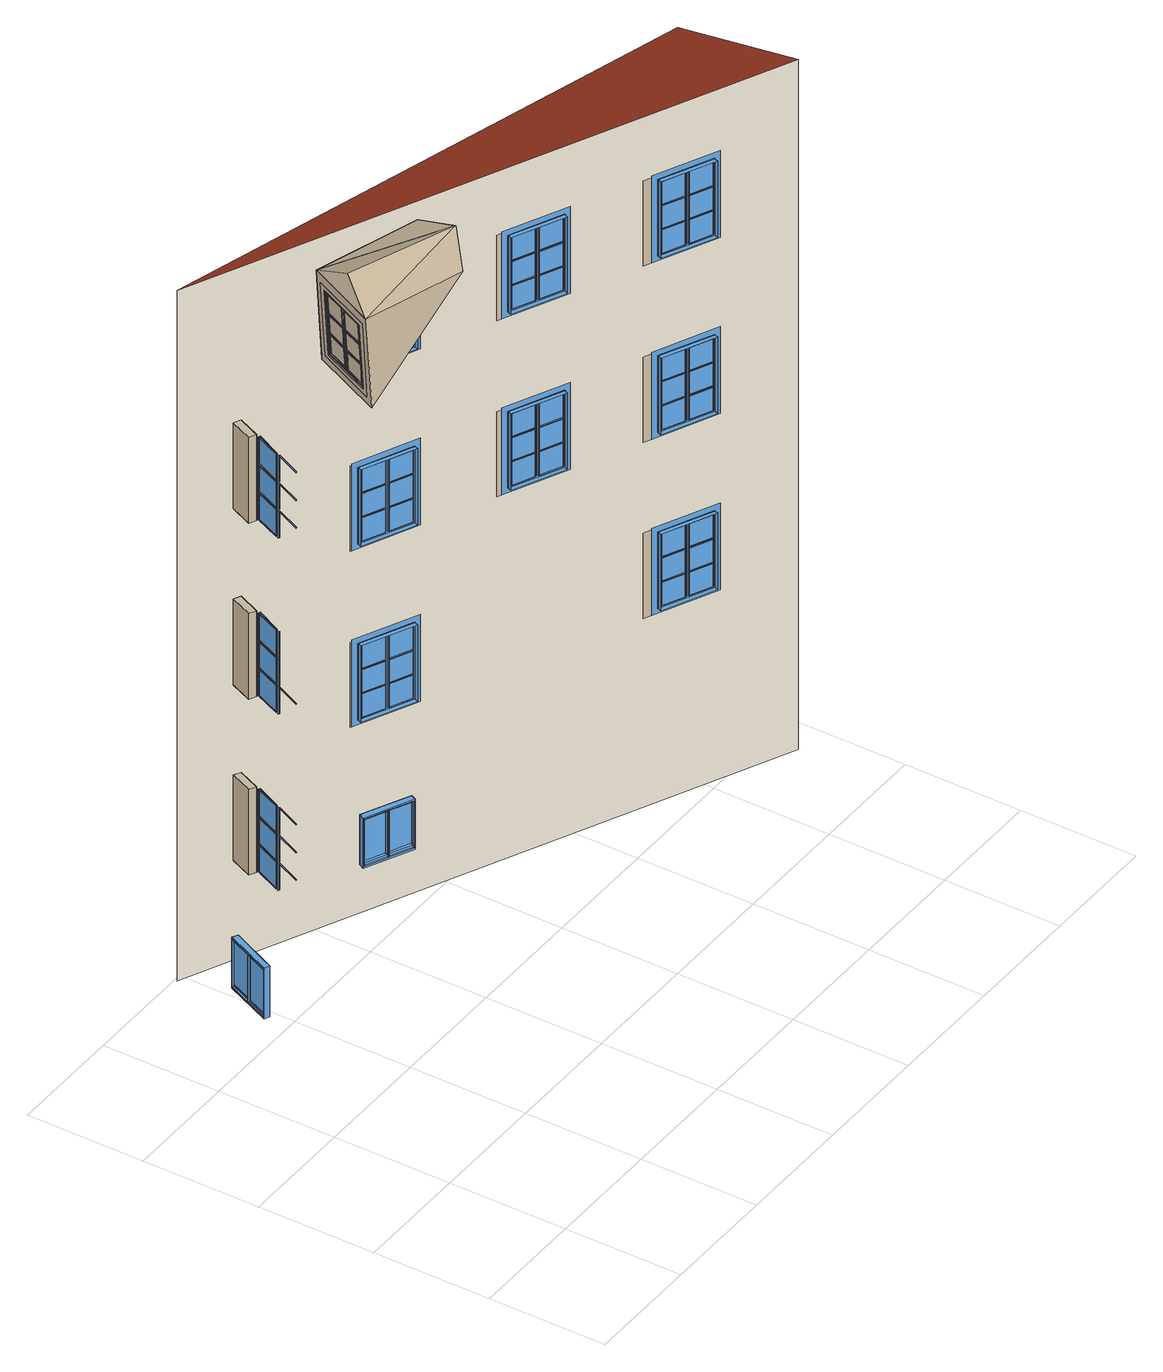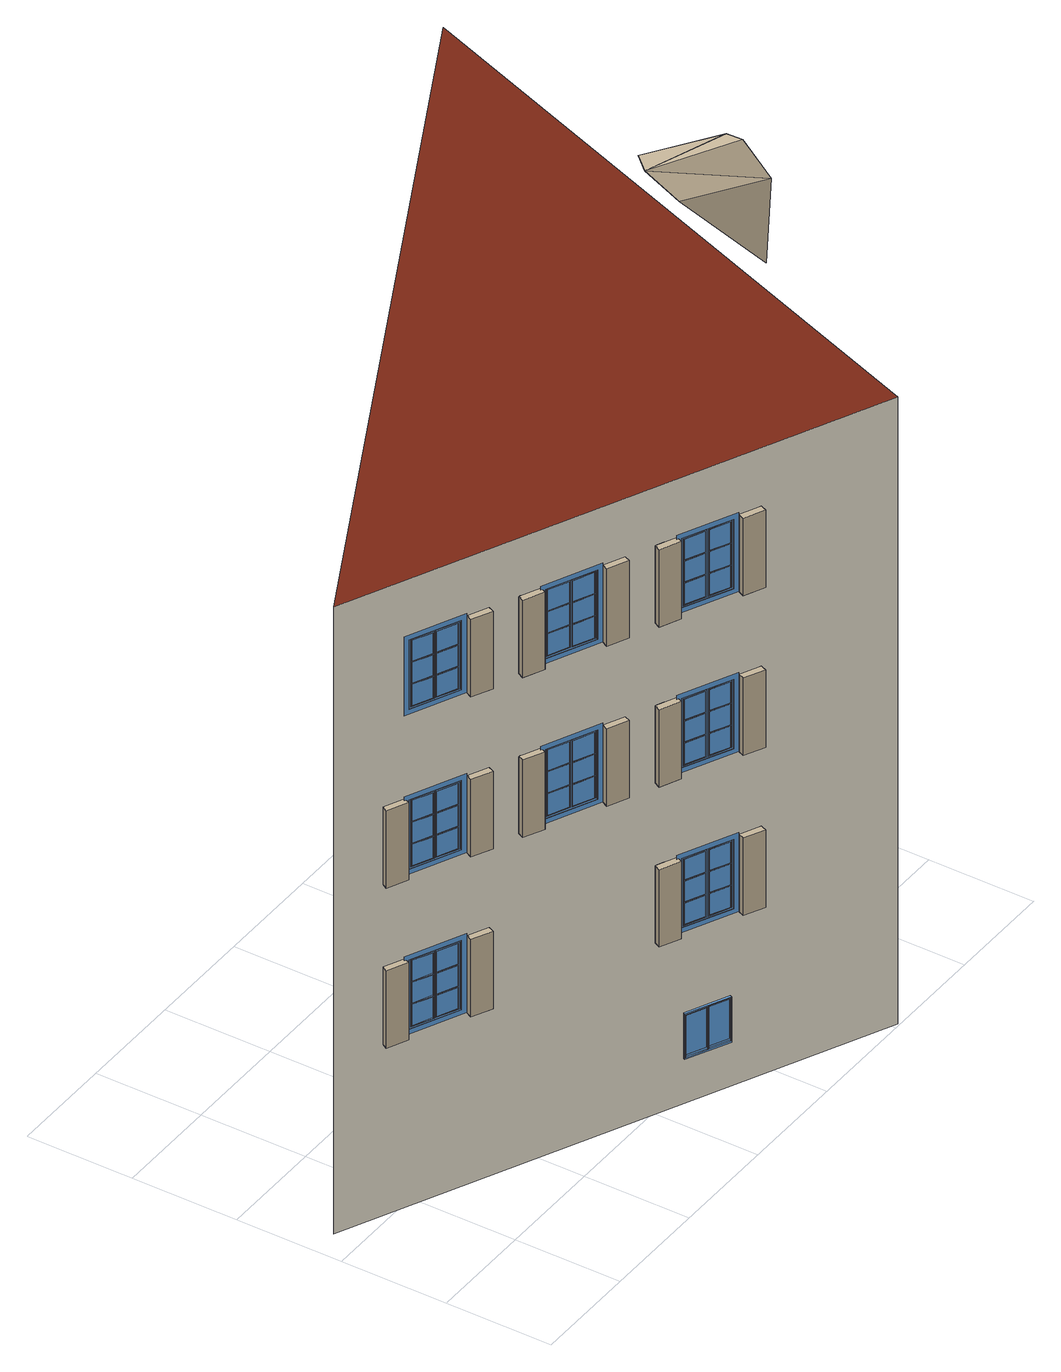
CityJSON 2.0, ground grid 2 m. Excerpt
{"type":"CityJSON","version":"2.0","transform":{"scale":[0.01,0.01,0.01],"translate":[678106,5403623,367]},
"CityObjects":{
"building1":{"type":"Building","attributes":{"measuredHeight":18.85},"children":["building1-1","building1-2","building1-3","building1-4","building1-5","building1-6","building1-7","building1-8","building1-9","building1-10","building1-11","building1-12","building1-13","building1-14","building1-15","building1-16","building1-17","building1-18","building1-19"],"geometry":[{"type":"MultiSurface","lod":"3","boundaries":[[[0,1,2,3]],[[4,5,6,7]],[[8,9,10,11]],[[12,13,14,15]],[[16,17,18,19]],[[20,21,22,23]],[[24,25,26,27]],[[28,29,30,31]],[[32,33,2,34]],[[35,36,37,38]],[[39,40,10,41]],[[42,43,14,44]],[[45,46,6,47]],[[48,49,22,50]],[[51,52,26,53]],[[54,55,18,56]],[[57,37,36,58]],[[3,2,33,59]],[[60,30,29,61]],[[7,6,46,62]],[[15,14,43,63]],[[11,10,40,64]],[[19,18,55,65]],[[27,26,52,66]],[[23,22,49,67]],[[68,69,70,71]],[[72,73,74,75]],[[76,77,78,79]],[[80,81,82,83]],[[84,85,86,87]],[[88,89,90,91]],[[92,93,94,95]],[[96,97,98,99]],[[100,101,102,103]],[[104,74,73,105]],[[106,78,77,107]],[[108,70,69,109]],[[110,86,85,111]],[[112,90,89,113]],[[114,82,81,115]],[[116,98,97,117]],[[118,102,101,119]],[[120,94,93,121]],[[79,78,122,123]],[[71,70,124,125]],[[75,74,126,127]],[[91,90,128,129]],[[83,82,130,131]],[[87,86,132,133]],[[103,102,134,135]],[[95,94,136,137]],[[99,98,138,139]],[[140,141,73,72]],[[142,143,77,76]],[[144,145,69,68]],[[146,147,85,84]],[[148,149,89,88]],[[150,151,81,80]],[[152,153,97,96]],[[154,155,101,100]],[[156,157,93,92]],[[122,78,77,143]],[[145,124,70,69]],[[141,126,74,73]],[[128,90,89,149]],[[151,130,82,81]],[[147,132,86,85]],[[134,102,101,155]],[[157,136,94,93]],[[153,138,98,97]],[[158,126,74,104]],[[159,124,70,108]],[[105,73,141,160]],[[161,122,78,106]],[[109,69,145,162]],[[107,77,143,163]],[[164,132,86,110]],[[165,130,82,114]],[[111,85,147,166]],[[167,128,90,112]],[[115,81,151,168]],[[113,89,149,169]],[[170,138,98,116]],[[171,136,94,120]],[[117,97,153,172]],[[173,134,102,118]],[[121,93,157,174]],[[119,101,155,175]],[[176,177,178,179]],[[180,181,182,183]],[[184,185,186,187]],[[188,189,190,191]],[[127,126,141,140]],[[125,124,145,144]],[[123,122,143,142]],[[133,132,147,146]],[[131,130,151,150]],[[129,128,149,148]],[[139,138,153,152]],[[137,136,157,156]],[[135,134,155,154]],[[162,145,124,159]],[[160,141,126,158]],[[163,143,122,161]],[[168,151,130,165]],[[166,147,132,164]],[[169,149,128,167]],[[174,157,136,171]],[[172,153,138,170]],[[175,155,134,173]],[[192,193,177,176]],[[179,178,194,195]],[[196,197,187,184]],[[194,178,177,193],[184,196,197,187]],[[187,186,198,197]],[[185,184,196,199]],[[188,191,200,201],[186,185,199,198]],[[201,202,189,188]],[[191,190,203,200]],[[192,204,205,195]],[[182,206,207,181],[176,179,195,205,208,209,204,192]],[[195,194,193,192]],[[204,210,211,205]],[[199,196,197,198]],[[206,212,183,182]],[[181,180,213,207]],[[214,215,216,217]],[[203,202,201,200]],[[218,219,220,221]],[[202,203,219,218]],[[183,212,213,180],[222,219,203,190,189,202,218,223]],[[205,211,224,208]],[[209,225,210,204]],[[225,224,211,210],[215,226,227,216]],[[216,215,226,227]],[[214,228,226,215]],[[217,216,227,229]],[[230,229,217,214,228,231,221,220]],[[231,223,218,221]],[[220,219,222,230]],[[208,224,225,209]],[[228,229,227,226]],[[212,206,207,213]],[[230,222,223,231,228,229]],[[232,233,234,235]],[[236,237,238,239]],[[240,241,242,243]],[[244,245,246,247]],[[248,249,250,251]],[[252,234,233,253]],[[254,238,237,255]],[[256,242,241,257]],[[258,259,260,261]],[[262,263,264,265]],[[266,267,268,269]],[[270,271,272,273]],[[274,275,276,277]],[[278,279,280,281]],[[282,283,284,285]],[[286,287,288,289]],[[290,291,292,293]],[[294,295,296,297]],[[298,272,271,299]],[[300,264,263,301]],[[302,268,267,303]],[[304,284,283,305]],[[306,276,275,307]],[[308,280,279,309]],[[310,296,295,311]],[[312,288,287,313]],[[314,292,291,315]],[[316,317,318,319]],[[247,246,320,321]],[[322,323,245,244]],[[244,247,321,322],[260,259,324,325]],[[261,260,325,326]],[[259,258,327,324]],[[328,329,263,262]],[[269,268,330,331]],[[332,333,271,270]],[[334,335,267,266]],[[273,272,336,337]],[[265,264,338,339]],[[340,341,275,274]],[[281,280,342,343]],[[344,345,283,282]],[[346,347,279,278]],[[285,284,348,349]],[[277,276,350,351]],[[352,353,287,286]],[[293,292,354,355]],[[356,357,295,294]],[[358,359,291,290]],[[297,296,360,361]],[[289,288,362,363]],[[333,271,272,336]],[[345,283,284,348]],[[357,295,296,360]],[[330,335,267,268]],[[338,329,263,264]],[[342,347,279,280]],[[350,341,275,276]],[[354,359,291,292]],[[362,353,287,288]],[[327,326,261,258]],[[301,263,329,364]],[[299,271,333,365]],[[366,330,268,302]],[[303,267,335,367]],[[368,336,272,298]],[[369,338,264,300]],[[307,275,341,370]],[[305,283,345,371]],[[372,342,280,308]],[[309,279,347,373]],[[374,348,284,304]],[[375,350,276,306]],[[313,287,353,376]],[[311,295,357,377]],[[378,354,292,314]],[[315,291,359,379]],[[380,360,296,310]],[[381,362,288,312]],[[382,318,317,383],[258,327,326,261]],[[384,385,386,387],[299,365,368,298],[367,366,302,303],[364,369,300,301]],[[388,389,390,391],[305,371,374,304],[373,372,308,309],[370,375,306,307]],[[392,393,394,395],[311,377,380,310],[379,378,314,315],[376,381,312,313]],[[319,318,382,396]],[[397,383,317,316]],[[323,320,398,399]],[[251,400,401,248],[402,398,320,246,245,323,399,403]],[[320,323,322,321]],[[399,398,404,405]],[[324,327,326,325]],[[339,338,329,328]],[[337,336,333,332]],[[331,330,335,334]],[[351,350,341,340]],[[349,348,345,344]],[[343,342,347,346]],[[363,362,353,352]],[[361,360,357,356]],[[355,354,359,358]],[[406,400,251,250]],[[249,248,401,407]],[[367,335,330,366]],[[364,329,338,369]],[[365,333,336,368]],[[373,347,342,372]],[[370,341,350,375]],[[371,345,348,374]],[[379,359,354,378]],[[376,353,362,381]],[[377,357,360,380]],[[408,409,233,232]],[[235,234,410,411]],[[412,413,237,236]],[[239,238,414,415]],[[416,417,241,240]],[[243,242,418,419]],[[420,421,422,423]],[[396,382,383,397]],[[424,425,426,427]],[[397,424,427,396]],[[410,409,233,234],[428,429,430,431],[386,385,384,387]],[[414,413,237,238],[432,433,434,435],[390,389,388,391]],[[418,417,241,242],[436,437,438,439],[394,393,392,395]],[[250,406,407,249],[316,319,396,427,440,441,424,397]],[[442,410,234,252]],[[253,233,409,443]],[[444,414,238,254]],[[255,237,413,445]],[[446,418,242,256]],[[257,241,417,447]],[[448,449,450,451],[442,252,253,443]],[[452,453,454,455],[444,254,255,445]],[[456,457,458,459],[446,256,257,447]],[[460,461,462,463]],[[464,465,466,467]],[[468,469,470,471]],[[472,473,474,475]],[[476,477,478,479]],[[480,481,482,483]],[[484,485,486,487]],[[488,489,490,491]],[[492,493,494,495]],[[496,470,469,497]],[[498,466,465,499]],[[500,462,461,501]],[[502,482,481,503]],[[504,478,477,505]],[[506,474,473,507]],[[508,494,493,509]],[[510,490,489,511]],[[512,486,485,513]],[[404,398,402,514]],[[515,403,399,405]],[[514,516,423,420,517,515,405,404]],[[518,519,520]],[[423,422,521,516]],[[420,517,522,421]],[[523,524,426,425],[421,522,521,422]],[[422,421,522,521]],[[427,426,524,440]],[[441,523,425,424]],[[463,462,525,526]],[[471,470,527,528]],[[467,466,529,530]],[[475,474,531,532]],[[483,482,533,534]],[[479,478,535,536]],[[487,486,537,538]],[[495,494,539,540]],[[491,490,541,542]],[[543,544,461,460]],[[545,546,465,464]],[[547,548,469,468]],[[549,550,473,472]],[[551,552,477,476]],[[553,554,481,480]],[[555,556,485,484]],[[557,558,489,488]],[[559,560,493,492]],[[546,465,466,529]],[[527,548,469,470]],[[525,544,461,462]],[[552,477,478,535]],[[533,554,481,482]],[[531,550,473,474]],[[558,489,490,541]],[[539,560,493,494]],[[537,556,485,486]],[[561,527,470,496]],[[562,529,466,498]],[[563,525,462,500]],[[564,533,482,502]],[[565,535,478,504]],[[566,531,474,506]],[[567,539,494,508]],[[568,541,490,510]],[[569,537,486,512]],[[499,465,546,570]],[[501,461,544,571]],[[497,469,548,572]],[[505,477,552,573]],[[507,473,550,574]],[[503,481,554,575]],[[511,489,558,576]],[[513,485,556,577]],[[509,493,560,578]],[[430,429,428,431],[499,570,562,498],[572,561,496,497],[571,563,500,501]],[[434,433,432,435],[505,573,565,504],[575,564,502,503],[574,566,506,507]],[[438,437,436,439],[511,576,568,510],[578,567,508,509],[577,569,512,513]],[[514,402,403,515,517,516]],[[517,516,521,522]],[[400,406,407,401]],[[526,525,544,543]],[[530,529,546,545]],[[528,527,548,547]],[[532,531,550,549]],[[536,535,552,551]],[[534,533,554,553]],[[538,537,556,555]],[[542,541,558,557]],[[540,539,560,559]],[[440,524,523,441]],[[570,546,529,562]],[[572,548,527,561]],[[571,544,525,563]],[[573,552,535,565]],[[575,554,533,564]],[[574,550,531,566]],[[576,558,541,568]],[[578,560,539,567]],[[577,556,537,569]],[[411,410,409,408]],[[415,414,413,412]],[[419,418,417,416]],[[443,409,410,442]],[[445,413,414,444]],[[447,417,418,446]],[[579,580,520,519],[453,452,455,454],[581,582,583,584],[585,586,587,588],[589,590,591,592],[456,459,458,457],[449,448,451,450],[593,594,595,596],[597,598,599,600],[406,250,249,407]],[[601,602,603,604]],[[605,606,607,608]],[[609,603,602,610]],[[611,607,606,612]],[[613,614,615,616]],[[617,618,619,620]],[[621,622,623,624]],[[625,626,627,628]],[[629,630,631,632]],[[633,634,635,636]],[[637,623,622,638]],[[639,615,614,640]],[[641,619,618,642]],[[643,635,634,644]],[[645,627,626,646]],[[647,631,630,648]],[[649,650,614,613]],[[651,652,622,621]],[[653,654,618,617]],[[655,656,626,625]],[[657,658,634,633]],[[659,660,630,629]],[[620,619,661,662]],[[624,623,663,664]],[[616,615,665,666]],[[632,631,667,668]],[[636,635,669,670]],[[628,627,671,672]],[[652,622,623,663]],[[661,654,618,619]],[[665,650,614,615]],[[658,634,635,669]],[[667,660,630,631]],[[671,656,626,627]],[[673,661,619,641]],[[674,663,623,637]],[[675,665,615,639]],[[676,667,631,647]],[[677,669,635,643]],[[678,671,627,645]],[[640,614,650,679]],[[638,622,652,680]],[[642,618,654,681]],[[646,626,656,682]],[[644,634,658,683]],[[648,630,660,684]],[[685,686,687,688],[638,680,674,637],[681,673,641,642],[679,675,639,640]],[[689,690,691,692],[644,683,677,643],[684,676,647,648],[682,678,645,646]],[[666,665,650,649]],[[664,663,652,651]],[[662,661,654,653]],[[672,671,656,655]],[[670,669,658,657]],[[668,667,660,659]],[[681,654,661,673]],[[679,650,665,675]],[[680,652,663,674]],[[684,660,667,676]],[[682,656,671,678]],[[683,658,669,677]],[[693,694,602,601]],[[604,603,695,696]],[[697,698,606,605]],[[608,607,699,700]],[[695,694,602,603],[701,702,703,704],[687,686,685,688]],[[699,698,606,607],[705,706,707,708],[691,690,689,692]],[[709,695,603,609]],[[610,602,694,710]],[[711,699,607,611]],[[612,606,698,712]],[[595,594,593,596],[709,609,610,710]],[[581,584,583,582],[711,611,612,712]],[[713,714,715,716]],[[717,718,719,720]],[[721,722,723,724]],[[725,726,727,728]],[[729,730,731,732]],[[733,734,735,736]],[[737,723,722,738]],[[739,719,718,740]],[[741,715,714,742]],[[743,735,734,744]],[[745,731,730,746]],[[747,727,726,748]],[[749,750,714,713]],[[716,715,751,752]],[[724,723,753,754]],[[755,756,718,717]],[[720,719,757,758]],[[759,760,722,721]],[[761,762,726,725]],[[728,727,763,764]],[[736,735,765,766]],[[767,768,730,729]],[[732,731,769,770]],[[771,772,734,733]],[[756,718,719,757]],[[753,760,722,723]],[[751,750,714,715]],[[768,730,731,769]],[[765,772,734,735]],[[763,762,726,727]],[[773,753,723,737]],[[774,757,719,739]],[[775,751,715,741]],[[776,765,735,743]],[[777,769,731,745]],[[778,763,727,747]],[[740,718,756,779]],[[742,714,750,780]],[[738,722,760,781]],[[746,730,768,782]],[[748,726,762,783]],[[744,734,772,784]],[[703,702,701,704],[740,779,774,739],[781,773,737,738],[780,775,741,742]],[[707,706,705,708],[746,782,777,745],[784,776,743,744],[783,778,747,748]],[[752,751,750,749]],[[758,757,756,755]],[[754,753,760,759]],[[764,763,762,761]],[[770,769,768,767]],[[766,765,772,771]],[[779,756,757,774]],[[781,760,753,773]],[[780,750,751,775]],[[782,768,769,777]],[[784,772,765,776]],[[783,762,763,778]],[[696,695,694,693]],[[700,699,698,697]],[[710,694,695,709]],[[712,698,699,711]],[[785,786,787,788]],[[789,790,791,792]],[[793,794,795,796]],[[797,787,786,798]],[[799,791,790,800]],[[801,795,794,802]],[[803,804,805,806]],[[807,808,809,810]],[[811,812,813,814]],[[815,816,817,818]],[[819,820,821,822]],[[823,824,825,826]],[[827,828,829,830]],[[831,832,833,834]],[[835,836,837,838]],[[839,813,812,840]],[[841,805,804,842]],[[843,809,808,844]],[[845,825,824,846]],[[847,817,816,848]],[[849,821,820,850]],[[851,837,836,852]],[[853,829,828,854]],[[855,833,832,856]],[[857,858,804,803]],[[810,809,859,860]],[[861,862,812,811]],[[863,864,808,807]],[[814,813,865,866]],[[806,805,867,868]],[[869,870,816,815]],[[822,821,871,872]],[[873,874,824,823]],[[875,876,820,819]],[[826,825,877,878]],[[818,817,879,880]],[[881,882,828,827]],[[834,833,883,884]],[[885,886,836,835]],[[887,888,832,831]],[[838,837,889,890]],[[830,829,891,892]],[[859,864,808,809]],[[867,858,804,805]],[[871,876,820,821]],[[879,870,816,817]],[[883,888,832,833]],[[891,882,828,829]],[[862,812,813,865]],[[874,824,825,877]],[[886,836,837,889]],[[893,859,809,843]],[[894,865,813,839]],[[895,867,805,841]],[[896,871,821,849]],[[897,877,825,845]],[[898,879,817,847]],[[899,883,833,855]],[[900,889,837,851]],[[901,891,829,853]],[[842,804,858,902]],[[840,812,862,903]],[[844,808,864,904]],[[848,816,870,905]],[[846,824,874,906]],[[850,820,876,907]],[[854,828,882,908]],[[852,836,886,909]],[[856,832,888,910]],[[911,912,913,914],[840,903,894,839],[904,893,843,844],[902,895,841,842]],[[915,916,917,918],[846,906,897,845],[907,896,849,850],[905,898,847,848]],[[919,920,921,922],[852,909,900,851],[910,899,855,856],[908,901,853,854]],[[868,867,858,857]],[[866,865,862,861]],[[860,859,864,863]],[[880,879,870,869]],[[878,877,874,873]],[[872,871,876,875]],[[892,891,882,881]],[[890,889,886,885]],[[884,883,888,887]],[[904,864,859,893]],[[902,858,867,895]],[[903,862,865,894]],[[907,876,871,896]],[[905,870,879,898]],[[906,874,877,897]],[[910,888,883,899]],[[908,882,891,901]],[[909,886,889,900]],[[923,924,786,785]],[[925,926,790,789]],[[927,928,794,793]],[[788,787,929,930]],[[792,791,931,932]],[[796,795,933,934]],[[929,924,786,787],[935,936,937,938],[913,912,911,914]],[[931,926,790,791],[939,940,941,942],[917,916,915,918]],[[933,928,794,795],[943,944,945,946],[921,920,919,922]],[[947,929,787,797]],[[798,786,924,948]],[[949,931,791,799]],[[800,790,926,950]],[[951,933,795,801]],[[802,794,928,952]],[[598,597,600,599],[947,797,798,948]],[[586,585,588,587],[949,799,800,950]],[[592,591,590,589],[951,801,802,952]],[[953,954,955,956]],[[957,958,959,960]],[[961,962,963,964]],[[965,966,967,968]],[[969,970,971,972]],[[973,974,975,976]],[[977,978,979,980]],[[981,982,983,984]],[[985,986,987,988]],[[989,963,962,990]],[[991,959,958,992]],[[993,955,954,994]],[[995,975,974,996]],[[997,971,970,998]],[[999,967,966,1000]],[[1001,987,986,1002]],[[1003,983,982,1004]],[[1005,979,978,1006]],[[1007,1008,954,953]],[[1009,1010,958,957]],[[1011,1012,962,961]],[[1013,1014,966,965]],[[1015,1016,970,969]],[[1017,1018,974,973]],[[1019,1020,978,977]],[[1021,1022,982,981]],[[1023,1024,986,985]],[[956,955,1025,1026]],[[964,963,1027,1028]],[[960,959,1029,1030]],[[968,967,1031,1032]],[[976,975,1033,1034]],[[972,971,1035,1036]],[[980,979,1037,1038]],[[988,987,1039,1040]],[[984,983,1041,1042]],[[1010,958,959,1029]],[[1027,1012,962,963]],[[1025,1008,954,955]],[[1016,970,971,1035]],[[1033,1018,974,975]],[[1031,1014,966,967]],[[1022,982,983,1041]],[[1039,1024,986,987]],[[1037,1020,978,979]],[[992,958,1010,1043]],[[994,954,1008,1044]],[[1045,1027,963,989]],[[1046,1029,959,991]],[[990,962,1012,1047]],[[1048,1025,955,993]],[[998,970,1016,1049]],[[1000,966,1014,1050]],[[1051,1033,975,995]],[[1052,1035,971,997]],[[996,974,1018,1053]],[[1054,1031,967,999]],[[1004,982,1022,1055]],[[1006,978,1020,1056]],[[1057,1039,987,1001]],[[1058,1041,983,1003]],[[1002,986,1024,1059]],[[1060,1037,979,1005]],[[937,936,935,938],[992,1043,1046,991],[1047,1045,989,990],[1044,1048,993,994]],[[941,940,939,942],[998,1049,1052,997],[1053,1051,995,996],[1050,1054,999,1000]],[[945,944,943,946],[1004,1055,1058,1003],[1059,1057,1001,1002],[1056,1060,1005,1006]],[[1026,1025,1008,1007]],[[1030,1029,1010,1009]],[[1028,1027,1012,1011]],[[1032,1031,1014,1013]],[[1036,1035,1016,1015]],[[1034,1033,1018,1017]],[[1038,1037,1020,1019]],[[1042,1041,1022,1021]],[[1040,1039,1024,1023]],[[1043,1010,1029,1046]],[[1047,1012,1027,1045]],[[1044,1008,1025,1048]],[[1049,1016,1035,1052]],[[1053,1018,1033,1051]],[[1050,1014,1031,1054]],[[1055,1022,1041,1058]],[[1059,1024,1039,1057]],[[1056,1020,1037,1060]],[[930,929,924,923]],[[932,931,926,925]],[[934,933,928,927]],[[948,924,929,947]],[[950,926,931,949]],[[952,928,933,951]]],"semantics":{"surfaces":[{"type":"Window","frameMaterialClass":"Wood","frameMaterialName":"PaintedWood","frameMaterialUncertainty":"0.5","paneMaterialClass":"Glass"},{"type":"RoofSurface","klumMaterialClass":"Ceramic","klumMaterialIndex":"D201","materialUncertainty":"0.3"},{"type":"WallSurface","klumMaterialClass":"Plaster","klumMaterialIndex":"I203","materialUncertainty":"0.3"}],"values":[0,0,0,0,0,0,0,0,0,0,0,0,0,0,0,0,0,0,0,0,0,0,0,0,0,0,0,0,0,0,0,0,0,0,0,0,0,0,0,0,0,0,0,0,0,0,0,0,0,0,0,0,0,0,0,0,0,0,0,0,0,0,0,0,0,0,0,0,0,0,0,0,0,0,0,0,0,0,0,0,0,0,0,0,0,0,0,0,0,0,0,0,0,0,0,0,0,0,0,0,0,0,0,0,0,0,0,0,0,0,0,0,0,0,0,0,0,0,0,0,0,0,0,0,0,0,0,0,0,0,0,0,0,0,0,0,0,0,0,0,0,0,0,0,0,0,0,0,0,0,0,0,0,0,0,0,0,0,0,0,0,0,0,0,0,0,0,0,0,0,0,0,0,0,0,0,0,0,0,0,0,0,0,0,0,0,0,0,0,0,0,0,0,0,0,0,0,0,0,0,0,0,0,0,0,0,0,0,0,0,0,0,0,0,0,0,0,0,0,0,0,0,0,0,0,0,0,0,0,0,0,0,0,0,0,0,0,0,0,0,0,0,0,0,0,0,0,0,0,0,0,0,0,0,0,0,0,0,0,0,0,0,0,0,0,0,0,0,0,0,0,0,0,0,0,0,0,0,0,0,0,0,0,0,0,0,0,0,0,0,0,0,0,0,0,0,0,0,1,0,0,0,0,0,0,0,0,0,0,0,0,0,0,0,0,0,0,0,0,0,0,0,0,0,0,0,0,0,0,0,0,0,0,0,0,0,0,0,0,0,0,0,0,0,0,0,0,0,0,0,0,0,0,0,0,0,0,0,0,0,0,0,0,0,0,0,0,0,0,0,0,0,0,0,0,0,0,0,0,0,0,2,0,0,0,0,0,0,0,0,0,0,0,0,0,0,0,0,0,0,0,0,0,0,0,0,0,0,0,0,0,0,0,0,0,0,0,0,0,0,0,0,0,0,0,0,0,0,0,0,0,0,0,0,0,0,0,0,0,0,0,0,0,0,0,0,0,0,0,0,0,0,0,0,0,0,0,0,0,0,0,0,0,0,0,0,0,0,0,0,0,0,0,0,0,0,0,0,0,0,0,0,0,0,0,0,0,0,0,0,0,0,0,0,0,0,0,0,0,0,0,0,0,0,0,0,0,0,0,0,0,0,0,0,0,0,0,0,0,0,0,0,0,0,0,0,0,0,0,0,0,0,0,0,0,0,0,0,0,0,0,0,0,0,0,0,0,0,0,0,0,0,0,0,0,0,0,0,0,0,0,0,0,0,0,0,0,0,0,0,0,0,0,0,0,0,0,0,0,0,0,0,0,0,0,0,0,0,0,0,0,0,0,0,0,0,0,0,0,0,0,0,0,0,0,0,0,0,0,0,0,0,0,0,0,0,0,0,0,0,0,0,0,0,0,0,0,0,0,0,0,0,0,0,0,0,0,0,0,0,0,0,0,0,0,0,0,0,0,0,0,0,0,0,0,0,0,0,0,0,0,0,0,0,0,0,0,0,0,0,0,0,0,0,0,0,0,0,0,0,0,0,0,0,0,0,0,0,0,0,0,0,0,0,0,0,0,0,0,0,0,0,0,0,0,0,0,0,0,0,0,0]}}]},
"building1-1":{"type":"BuildingInstallation","attributes":{"relationToConstruction":"outside"},"parents":["building1"],"geometry":[{"type":"MultiSurface","lod":"3","boundaries":[[[1061,1062,1063]],[[1061,1064,1065]],[[1066,1067,1068,1069],[1070,1071,1072,1073]],[[1074,1062,1075]],[[1070,1076,1077,1071]],[[1074,1078,1064,1062],[1067,1066,1069,1068]],[[1073,1079,1076,1070]],[[1072,1080,1079,1073]],[[1064,1061,1063]],[[1063,1062,1064]],[[1065,1061,1075]],[[1078,1065,1064]],[[1071,1077,1080,1072]],[[1062,1061,1075]],[[1064,1061,1062]],[[1076,1079,1080,1077],[1081,1082,1083,1084],[1085,1086,1087,1088]],[[1089,1076,1079,1090]],[[1091,1077,1076,1089]],[[1092,1080,1077,1091]],[[1090,1079,1080,1092]],[[1083,1082,1081,1084],[1093,1094,1095,1096],[1097,1098,1099,1100],[1101,1102,1103,1104]],[[1105,1106,1107,1108]],[[1109,1110,1111,1112]],[[1113,1114,1106,1105]],[[1112,1111,1115,1116]],[[1108,1107,1117,1118]],[[1119,1120,1121,1122]],[[1122,1121,1123,1124]],[[1125,1126,1120,1119]],[[1118,1117,1114,1113]],[[1124,1123,1126,1125]],[[1127,1128,1110,1109]],[[1116,1115,1128,1127]],[[1087,1086,1085,1088],[1129,1130,1131,1132],[1133,1134,1135,1136],[1137,1138,1139,1140]],[[1141,1142,1143,1144]],[[1144,1143,1145,1146]],[[1147,1148,1149,1150]],[[1151,1152,1148,1147]],[[1146,1145,1153,1154]],[[1155,1156,1157,1158]],[[1158,1157,1159,1160]],[[1160,1159,1161,1162]],[[1150,1149,1163,1164]],[[1164,1163,1152,1151]],[[1162,1161,1156,1155]],[[1154,1153,1142,1141]],[[1161,1156,1157,1159]],[[1153,1142,1143,1145]],[[1152,1148,1149,1163]],[[1130,1153,1145,1131]],[[1134,1152,1163,1135]],[[1129,1142,1153,1130]],[[1131,1145,1143,1132]],[[1140,1157,1156,1137]],[[1133,1148,1152,1134]],[[1136,1149,1148,1133]],[[1138,1161,1159,1139]],[[1135,1163,1149,1136]],[[1139,1159,1157,1140]],[[1137,1156,1161,1138]],[[1132,1143,1142,1129]],[[1107,1117,1114,1106]],[[1121,1123,1126,1120]],[[1115,1128,1110,1111]],[[1096,1126,1123,1093]],[[1093,1123,1121,1094]],[[1099,1111,1110,1100]],[[1104,1114,1117,1101]],[[1102,1107,1106,1103]],[[1103,1106,1114,1104]],[[1095,1120,1126,1096]],[[1097,1128,1115,1098]],[[1094,1121,1120,1095]],[[1098,1115,1111,1099]],[[1101,1117,1107,1102]],[[1100,1110,1128,1097]]]}]},
"building1-2":{"type":"BuildingInstallation","attributes":{"materialUncertainty":"0.3","materialClass":"Wood","materialName":"PaintedWood","relationToConstruction":"outside"},"parents":["building1"],"geometry":[{"type":"MultiSurface","lod":"3","boundaries":[[[1165,1166,1167,1168]],[[1166,1165,1169,1170]],[[1168,1167,1171,1172]],[[1165,1168,1172,1169]],[[1172,1171,1170,1169]],[[1167,1166,1170,1171]]]}]},
"building1-3":{"type":"BuildingInstallation","attributes":{"materialUncertainty":"0.3","materialClass":"Wood","materialName":"PaintedWood","relationToConstruction":"outside"},"parents":["building1"],"geometry":[{"type":"MultiSurface","lod":"3","boundaries":[[[1173,1174,1175,1176]],[[1174,1173,1177,1178]],[[1176,1175,1179,1180]],[[1173,1176,1180,1177]],[[1180,1179,1178,1177]],[[1175,1174,1178,1179]]]}]},
"building1-4":{"type":"BuildingInstallation","attributes":{"materialUncertainty":"0.3","materialClass":"Wood","materialName":"PaintedWood","relationToConstruction":"outside"},"parents":["building1"],"geometry":[{"type":"MultiSurface","lod":"3","boundaries":[[[1181,1182,1183,1184]],[[1182,1181,1185,1186]],[[1184,1183,1187,1188]],[[1181,1184,1188,1185]],[[1188,1187,1186,1185]],[[1183,1182,1186,1187]]]}]},
"building1-5":{"type":"BuildingInstallation","attributes":{"materialUncertainty":"0.3","materialClass":"Wood","materialName":"PaintedWood","relationToConstruction":"outside"},"parents":["building1"],"geometry":[{"type":"MultiSurface","lod":"3","boundaries":[[[1189,457,1190,1191]],[[457,1189,1192,1193]],[[1191,1190,1194,1195]],[[1189,1191,1195,1192]],[[1195,1194,1193,1192]],[[1190,457,1193,1194]]]}]},
"building1-6":{"type":"BuildingInstallation","attributes":{"materialUncertainty":"0.3","materialClass":"Wood","materialName":"PaintedWood","relationToConstruction":"outside"},"parents":["building1"],"geometry":[{"type":"MultiSurface","lod":"3","boundaries":[[[1196,449,1197,1198]],[[449,1196,1199,1200]],[[1198,1197,1201,1202]],[[1196,1198,1202,1199]],[[1202,1201,1200,1199]],[[1197,449,1200,1201]]]}]},
"building1-7":{"type":"BuildingInstallation","attributes":{"materialUncertainty":"0.3","materialClass":"Wood","materialName":"PaintedWood","relationToConstruction":"outside"},"parents":["building1"],"geometry":[{"type":"MultiSurface","lod":"3","boundaries":[[[1203,453,1204,1205]],[[453,1203,1206,1207]],[[1205,1204,1208,1209]],[[1203,1205,1209,1206]],[[1209,1208,1207,1206]],[[1204,453,1207,1208]]]}]},
"building1-8":{"type":"BuildingInstallation","attributes":{"materialUncertainty":"0.3","materialClass":"Wood","materialName":"PaintedWood","relationToConstruction":"outside"},"parents":["building1"],"geometry":[{"type":"MultiSurface","lod":"3","boundaries":[[[456,1210,1211,1212]],[[1210,456,1213,1214]],[[1212,1211,1215,1216]],[[456,1212,1216,1213]],[[1216,1215,1214,1213]],[[1211,1210,1214,1215]]]}]},
"building1-9":{"type":"BuildingInstallation","attributes":{"materialUncertainty":"0.3","materialClass":"Wood","materialName":"PaintedWood","relationToConstruction":"outside"},"parents":["building1"],"geometry":[{"type":"MultiSurface","lod":"3","boundaries":[[[448,1217,1218,1219]],[[1217,448,1220,1221]],[[1219,1218,1222,1223]],[[448,1219,1223,1220]],[[1223,1222,1221,1220]],[[1218,1217,1221,1222]]]}]},
"building1-10":{"type":"BuildingInstallation","attributes":{"materialUncertainty":"0.3","materialClass":"Wood","materialName":"PaintedWood","relationToConstruction":"outside"},"parents":["building1"],"geometry":[{"type":"MultiSurface","lod":"3","boundaries":[[[452,1224,1225,1226]],[[1224,452,1227,1228]],[[1226,1225,1229,1230]],[[452,1226,1230,1227]],[[1230,1229,1228,1227]],[[1225,1224,1228,1229]]]}]},
"building1-11":{"type":"BuildingInstallation","attributes":{"materialUncertainty":"0.3","materialClass":"Wood","materialName":"PaintedWood","relationToConstruction":"outside"},"parents":["building1"],"geometry":[{"type":"MultiSurface","lod":"3","boundaries":[[[1231,594,1232,1233]],[[594,1231,1234,1235]],[[1233,1232,1236,1237]],[[1231,1233,1237,1234]],[[1237,1236,1235,1234]],[[1232,594,1235,1236]]]}]},
"building1-12":{"type":"BuildingInstallation","attributes":{"materialUncertainty":"0.3","materialClass":"Wood","materialName":"PaintedWood","relationToConstruction":"outside"},"parents":["building1"],"geometry":[{"type":"MultiSurface","lod":"3","boundaries":[[[1238,584,1239,1240]],[[584,1238,1241,1242]],[[1240,1239,1243,1244]],[[1238,1240,1244,1241]],[[1244,1243,1242,1241]],[[1239,584,1242,1243]]]}]},
"building1-13":{"type":"BuildingInstallation","attributes":{"materialUncertainty":"0.3","materialClass":"Wood","materialName":"PaintedWood","relationToConstruction":"outside"},"parents":["building1"],"geometry":[{"type":"MultiSurface","lod":"3","boundaries":[[[595,1245,1246,1247]],[[1245,595,1248,1249]],[[1247,1246,1250,1251]],[[595,1247,1251,1248]],[[1251,1250,1249,1248]],[[1246,1245,1249,1250]]]}]},
"building1-14":{"type":"BuildingInstallation","attributes":{"materialUncertainty":"0.3","materialClass":"Wood","materialName":"PaintedWood","relationToConstruction":"outside"},"parents":["building1"],"geometry":[{"type":"MultiSurface","lod":"3","boundaries":[[[581,1252,1253,1254]],[[1252,581,1255,1256]],[[1254,1253,1257,1258]],[[581,1254,1258,1255]],[[1258,1257,1256,1255]],[[1253,1252,1256,1257]]]}]},
"building1-15":{"type":"BuildingInstallation","attributes":{"materialUncertainty":"0.3","materialClass":"Wood","materialName":"PaintedWood","relationToConstruction":"outside"},"parents":["building1"],"geometry":[{"type":"MultiSurface","lod":"3","boundaries":[[[1259,585,1260,1261]],[[585,1259,1262,1263]],[[1261,1260,1264,1265]],[[1259,1261,1265,1262]],[[1265,1264,1263,1262]],[[1260,585,1263,1264]]]}]},
"building1-16":{"type":"BuildingInstallation","attributes":{"materialUncertainty":"0.3","materialClass":"Wood","materialName":"PaintedWood","relationToConstruction":"outside"},"parents":["building1"],"geometry":[{"type":"MultiSurface","lod":"3","boundaries":[[[1266,591,1267,1268]],[[591,1266,1269,1270]],[[1268,1267,1271,1272]],[[1266,1268,1272,1269]],[[1272,1271,1270,1269]],[[1267,591,1270,1271]]]}]},
"building1-17":{"type":"BuildingInstallation","attributes":{"materialUncertainty":"0.3","materialClass":"Wood","materialName":"PaintedWood","relationToConstruction":"outside"},"parents":["building1"],"geometry":[{"type":"MultiSurface","lod":"3","boundaries":[[[1273,597,1274,1275]],[[597,1273,1276,1277]],[[1275,1274,1278,1279]],[[1273,1275,1279,1276]],[[1279,1278,1277,1276]],[[1274,597,1277,1278]]]}]},
"building1-18":{"type":"BuildingInstallation","attributes":{"materialUncertainty":"0.3","materialClass":"Wood","materialName":"PaintedWood","relationToConstruction":"outside"},"parents":["building1"],"geometry":[{"type":"MultiSurface","lod":"3","boundaries":[[[592,1280,1281,1282]],[[1280,592,1283,1284]],[[1282,1281,1285,1286]],[[592,1282,1286,1283]],[[1286,1285,1284,1283]],[[1281,1280,1284,1285]]]}]},
"building1-19":{"type":"BuildingInstallation","attributes":{"materialUncertainty":"0.3","materialClass":"Wood","materialName":"PaintedWood","relationToConstruction":"outside"},"parents":["building1"],"geometry":[{"type":"MultiSurface","lod":"3","boundaries":[[[586,1287,1288,1289]],[[1287,586,1290,1291]],[[1289,1288,1292,1293]],[[586,1289,1293,1290]],[[1293,1292,1291,1290]],[[1288,1287,1291,1292]]]}]}
},
"vertices":[
[54,500,762],[52,500,762],[73,544,762],[74,543,762],[54,500,1183],[52,500,1183],[73,544,1183],[74,543,1183],[54,500,1132],[52,500,1132],[73,544,1132],[74,543,1132],[54,500,1082],[52,500,1082],[73,544,1082],[74,543,1082],[54,500,543],[52,500,543],[73,544,543],[74,543,543],[54,500,492],[52,500,492],[73,544,492],[74,543,492],[54,500,442],[52,500,442],[73,544,442],[74,543,442],[72,545,764],[73,544,764],[73,544,812],[72,545,812],[72,545,713],[73,544,713],[72,545,762],[72,545,814],[73,544,814],[73,544,863],[72,545,863],[72,545,1084],[73,544,1084],[72,545,1132],[72,545,1033],[73,544,1033],[72,545,1082],[72,545,1134],[73,544,1134],[72,545,1183],[72,545,444],[73,544,444],[72,545,492],[72,545,393],[73,544,393],[72,545,442],[72,545,494],[73,544,494],[72,545,543],[74,543,863],[74,543,814],[74,543,713],[74,543,812],[74,543,764],[74,543,1134],[74,543,1033],[74,543,1084],[74,543,494],[74,543,393],[74,543,444],[74,549,762],[75,549,762],[75,549,713],[74,549,713],[74,549,812],[75,549,812],[75,549,764],[74,549,764],[74,549,863],[75,549,863],[75,549,814],[74,549,814],[74,549,1082],[75,549,1082],[75,549,1033],[74,549,1033],[74,549,1132],[75,549,1132],[75,549,1084],[74,549,1084],[74,549,1183],[75,549,1183],[75,549,1134],[74,549,1134],[74,549,442],[75,549,442],[75,549,393],[74,549,393],[74,549,492],[75,549,492],[75,549,444],[74,549,444],[74,549,543],[75,549,543],[75,549,494],[74,549,494],[76,548,764],[76,548,812],[76,548,814],[76,548,863],[76,548,713],[76,548,762],[76,548,1084],[76,548,1132],[76,548,1134],[76,548,1183],[76,548,1033],[76,548,1082],[76,548,444],[76,548,492],[76,548,494],[76,548,543],[76,548,393],[76,548,442],[95,592,814],[94,593,814],[95,592,713],[94,593,713],[95,592,764],[94,593,764],[95,592,1134],[94,593,1134],[95,592,1033],[94,593,1033],[95,592,1084],[94,593,1084],[95,592,494],[94,593,494],[95,592,393],[94,593,393],[95,592,444],[94,593,444],[94,593,812],[95,592,812],[94,593,863],[95,592,863],[94,593,762],[95,592,762],[94,593,1132],[95,592,1132],[94,593,1183],[95,592,1183],[94,593,1082],[95,592,1082],[94,593,492],[95,592,492],[94,593,543],[95,592,543],[94,593,442],[95,592,442],[97,592,764],[97,592,713],[97,592,812],[97,592,814],[97,592,762],[97,592,863],[97,592,1084],[97,592,1033],[97,592,1132],[97,592,1134],[97,592,1082],[97,592,1183],[97,592,444],[97,592,393],[97,592,492],[97,592,494],[97,592,442],[97,592,543],[88,580,224],[90,579,224],[90,579,138],[88,580,138],[97,575,135],[88,579,135],[88,579,227],[97,575,227],[91,580,142],[95,578,142],[95,578,220],[91,580,220],[95,577,138],[97,576,138],[97,576,224],[95,577,224],[106,618,224],[108,617,224],[108,617,138],[106,618,138],[107,615,142],[107,615,220],[112,613,220],[112,613,142],[113,615,224],[113,615,138],[115,613,138],[115,613,224],[106,619,224],[106,619,138],[125,659,227],[125,659,135],[124,658,138],[124,658,224],[109,618,224],[109,618,138],[134,654,227],[134,654,135],[114,617,142],[109,619,142],[109,619,220],[114,617,220],[115,615,138],[115,615,224],[113,616,224],[113,616,138],[133,653,224],[133,653,138],[127,657,138],[127,657,224],[126,656,142],[126,656,220],[131,654,142],[131,654,220],[131,654,224],[131,654,138],[464,659,722],[467,665,722],[467,665,861],[464,659,861],[464,659,1042],[467,665,1042],[467,665,1181],[464,659,1181],[464,659,402],[467,665,402],[467,665,541],[464,659,541],[469,657,140],[467,655,140],[467,655,226],[469,657,226],[466,656,137],[471,665,137],[471,665,228],[466,656,228],[467,666,861],[467,666,722],[467,666,1181],[467,666,1042],[467,666,541],[467,666,402],[472,661,144],[470,657,144],[470,657,222],[472,661,222],[470,661,726],[471,662,726],[471,662,769],[470,661,769],[470,661,771],[471,662,771],[471,662,813],[470,661,813],[470,661,815],[471,662,815],[471,662,857],[470,661,857],[470,661,1046],[471,662,1046],[471,662,1089],[470,661,1089],[470,661,1091],[471,662,1091],[471,662,1133],[470,661,1133],[470,661,1135],[471,662,1135],[471,662,1177],[470,661,1177],[470,661,406],[471,662,406],[471,662,449],[470,661,449],[470,661,451],[471,662,451],[471,662,493],[470,661,493],[470,661,495],[471,662,495],[471,662,537],[470,661,537],[471,663,857],[471,663,815],[471,663,769],[471,663,726],[471,663,813],[471,663,771],[471,663,1177],[471,663,1135],[471,663,1089],[471,663,1046],[471,663,1133],[471,663,1091],[471,663,537],[471,663,495],[471,663,449],[471,663,406],[471,663,493],[471,663,451],[472,664,226],[471,662,226],[471,662,140],[472,664,140],[505,637,226],[506,640,226],[506,640,140],[505,637,140],[505,640,144],[505,640,222],[507,645,222],[507,645,144],[506,644,726],[507,645,726],[507,645,813],[506,644,813],[506,644,815],[507,645,815],[506,644,771],[507,645,771],[507,645,857],[506,644,857],[507,645,769],[506,644,769],[506,644,1046],[507,645,1046],[507,645,1133],[506,644,1133],[506,644,1135],[507,645,1135],[506,644,1091],[507,645,1091],[507,645,1177],[506,644,1177],[507,645,1089],[506,644,1089],[506,644,406],[507,645,406],[507,645,493],[506,644,493],[506,644,495],[507,645,495],[506,644,451],[507,645,451],[507,645,537],[506,644,537],[507,645,449],[506,644,449],[508,646,726],[508,646,815],[508,646,813],[508,646,771],[508,646,857],[508,646,769],[508,646,1046],[508,646,1135],[508,646,1133],[508,646,1091],[508,646,1177],[508,646,1089],[508,646,406],[508,646,495],[508,646,493],[508,646,451],[508,646,537],[508,646,449],[508,644,140],[508,644,226],[509,646,725],[469,664,725],[469,664,859],[509,646,859],[509,646,1045],[469,664,1045],[469,664,1179],[509,646,1179],[509,646,405],[469,664,405],[469,664,539],[509,646,539],[509,646,140],[509,646,226],[506,637,226],[506,637,140],[546,618,228],[546,618,137],[544,619,226],[544,619,140],[508,639,226],[508,639,140],[550,627,228],[550,627,137],[552,618,722],[554,624,722],[554,624,861],[552,618,861],[552,618,1042],[554,624,1042],[554,624,1181],[552,618,1181],[552,618,402],[554,624,402],[554,624,541],[552,618,541],[509,639,144],[511,643,144],[511,643,222],[509,639,222],[511,646,226],[510,644,226],[510,644,140],[511,646,140],[512,644,859],[512,644,725],[552,626,725],[552,626,859],[512,644,1179],[512,644,1045],[552,626,1045],[552,626,1179],[512,644,539],[512,644,405],[552,626,405],[552,626,539],[549,628,140],[549,628,226],[555,625,861],[555,625,722],[555,625,1181],[555,625,1042],[555,625,541],[555,625,402],[564,621,713],[458,670,713],[458,670,871],[564,621,871],[564,621,1033],[458,670,1033],[458,670,1191],[564,621,1191],[564,621,393],[458,670,393],[458,670,551],[564,621,551],[512,641,726],[513,642,726],[513,642,769],[512,641,769],[512,641,815],[513,642,815],[513,642,857],[512,641,857],[512,641,771],[513,642,771],[513,642,813],[512,641,813],[512,641,1046],[513,642,1046],[513,642,1089],[512,641,1089],[512,641,1135],[513,642,1135],[513,642,1177],[512,641,1177],[512,641,1091],[513,642,1091],[513,642,1133],[512,641,1133],[512,641,406],[513,642,406],[513,642,449],[512,641,449],[512,641,495],[513,642,495],[513,642,537],[512,641,537],[512,641,451],[513,642,451],[513,642,493],[512,641,493],[514,643,813],[514,643,771],[514,643,857],[514,643,815],[514,643,769],[514,643,726],[514,643,1133],[514,643,1091],[514,643,1177],[514,643,1135],[514,643,1089],[514,643,1046],[514,643,493],[514,643,451],[514,643,537],[514,643,495],[514,643,449],[514,643,406],[545,621,226],[545,621,140],[545,621,222],[545,621,144],[443,96,1912],[1146,349,1304],[189,796,1304],[547,626,222],[547,626,144],[548,626,226],[548,626,140],[550,625,769],[549,624,769],[550,625,813],[549,624,813],[550,625,857],[549,624,857],[550,625,1089],[549,624,1089],[550,625,1133],[549,624,1133],[550,625,1177],[549,624,1177],[550,625,449],[549,624,449],[550,625,493],[549,624,493],[550,625,537],[549,624,537],[549,624,726],[550,625,726],[549,624,815],[550,625,815],[549,624,771],[550,625,771],[549,624,1046],[550,625,1046],[549,624,1135],[550,625,1135],[549,624,1091],[550,625,1091],[549,624,406],[550,625,406],[549,624,495],[550,625,495],[549,624,451],[550,625,451],[550,626,813],[550,626,857],[550,626,769],[550,626,1133],[550,626,1177],[550,626,1089],[550,626,493],[550,626,537],[550,626,449],[550,626,815],[550,626,726],[550,626,771],[550,626,1135],[550,626,1046],[550,626,1091],[550,626,495],[550,626,406],[550,626,451],[1146,349,50],[189,796,50],[795,513,1033],[795,513,1191],[689,562,1191],[689,562,1033],[920,454,393],[1026,405,393],[1026,405,551],[920,454,551],[1026,405,871],[920,454,871],[920,454,713],[1026,405,713],[689,562,871],[689,562,713],[795,513,713],[795,513,871],[920,454,1033],[1026,405,1033],[1026,405,1191],[920,454,1191],[695,551,722],[698,557,722],[698,557,861],[695,551,861],[695,551,1042],[698,557,1042],[698,557,1181],[695,551,1181],[698,558,861],[698,558,722],[698,558,1181],[698,558,1042],[701,553,726],[702,554,726],[702,554,769],[701,553,769],[701,553,771],[702,554,771],[702,554,813],[701,553,813],[701,553,815],[702,554,815],[702,554,857],[701,553,857],[701,553,1046],[702,554,1046],[702,554,1089],[701,553,1089],[701,553,1091],[702,554,1091],[702,554,1133],[701,553,1133],[701,553,1135],[702,554,1135],[702,554,1177],[701,553,1177],[702,555,857],[702,555,815],[702,555,769],[702,555,726],[702,555,813],[702,555,771],[702,555,1177],[702,555,1135],[702,555,1089],[702,555,1046],[702,555,1133],[702,555,1091],[737,536,726],[738,537,726],[737,536,815],[738,537,815],[737,536,771],[738,537,771],[737,536,1046],[738,537,1046],[737,536,1135],[738,537,1135],[737,536,1091],[738,537,1091],[738,537,813],[737,536,813],[738,537,857],[737,536,857],[738,537,769],[737,536,769],[738,537,1133],[737,536,1133],[738,537,1177],[737,536,1177],[738,537,1089],[737,536,1089],[739,538,813],[739,538,857],[739,538,769],[739,538,1133],[739,538,1177],[739,538,1089],[739,538,726],[739,538,815],[739,538,771],[739,538,1046],[739,538,1135],[739,538,1091],[740,537,725],[700,556,725],[700,556,859],[740,537,859],[740,537,1045],[700,556,1045],[700,556,1179],[740,537,1179],[782,510,722],[785,516,722],[785,516,861],[782,510,861],[782,510,1042],[785,516,1042],[785,516,1181],[782,510,1181],[743,536,859],[743,536,725],[783,517,725],[783,517,859],[743,536,1179],[743,536,1045],[783,517,1045],[783,517,1179],[786,517,861],[786,517,722],[786,517,1181],[786,517,1042],[743,533,726],[744,534,726],[744,534,769],[743,533,769],[743,533,815],[744,534,815],[744,534,857],[743,533,857],[743,533,771],[744,534,771],[744,534,813],[743,533,813],[743,533,1046],[744,534,1046],[744,534,1089],[743,533,1089],[743,533,1135],[744,534,1135],[744,534,1177],[743,533,1177],[743,533,1091],[744,534,1091],[744,534,1133],[743,533,1133],[745,535,813],[745,535,771],[745,535,857],[745,535,815],[745,535,769],[745,535,726],[745,535,1133],[745,535,1091],[745,535,1177],[745,535,1135],[745,535,1089],[745,535,1046],[780,516,726],[781,517,726],[781,517,769],[780,516,769],[781,517,813],[780,516,813],[780,516,815],[781,517,815],[781,517,857],[780,516,857],[780,516,771],[781,517,771],[780,516,1046],[781,517,1046],[781,517,1089],[780,516,1089],[781,517,1133],[780,516,1133],[780,516,1135],[781,517,1135],[781,517,1177],[780,516,1177],[780,516,1091],[781,517,1091],[781,518,813],[781,518,857],[781,518,769],[781,518,1133],[781,518,1177],[781,518,1089],[781,518,815],[781,518,726],[781,518,771],[781,518,1135],[781,518,1046],[781,518,1091],[926,443,1042],[929,449,1042],[929,449,1181],[926,443,1181],[926,443,402],[929,449,402],[929,449,541],[926,443,541],[926,443,722],[929,449,722],[929,449,861],[926,443,861],[929,450,1181],[929,450,1042],[929,450,541],[929,450,402],[929,450,861],[929,450,722],[932,445,1046],[933,446,1046],[933,446,1089],[932,445,1089],[932,445,1091],[933,446,1091],[933,446,1133],[932,445,1133],[932,445,1135],[933,446,1135],[933,446,1177],[932,445,1177],[932,445,406],[933,446,406],[933,446,449],[932,445,449],[932,445,451],[933,446,451],[933,446,493],[932,445,493],[932,445,495],[933,446,495],[933,446,537],[932,445,537],[932,445,726],[933,446,726],[933,446,769],[932,445,769],[932,445,771],[933,446,771],[933,446,813],[932,445,813],[932,445,815],[933,446,815],[933,446,857],[932,445,857],[933,447,1177],[933,447,1135],[933,447,1089],[933,447,1046],[933,447,1133],[933,447,1091],[933,447,537],[933,447,495],[933,447,449],[933,447,406],[933,447,493],[933,447,451],[933,447,857],[933,447,815],[933,447,769],[933,447,726],[933,447,813],[933,447,771],[968,428,1046],[969,429,1046],[969,429,1133],[968,428,1133],[968,428,1135],[969,429,1135],[968,428,1091],[969,429,1091],[969,429,1177],[968,428,1177],[969,429,1089],[968,428,1089],[968,428,406],[969,429,406],[969,429,493],[968,428,493],[968,428,495],[969,429,495],[968,428,451],[969,429,451],[969,429,537],[968,428,537],[969,429,449],[968,428,449],[968,428,726],[969,429,726],[969,429,813],[968,428,813],[968,428,815],[969,429,815],[968,428,771],[969,429,771],[969,429,857],[968,428,857],[969,429,769],[968,428,769],[970,430,1133],[970,430,1177],[970,430,1089],[970,430,493],[970,430,537],[970,430,449],[970,430,813],[970,430,857],[970,430,769],[970,430,1046],[970,430,1135],[970,430,1091],[970,430,406],[970,430,495],[970,430,451],[970,430,726],[970,430,815],[970,430,771],[971,429,1045],[931,448,1045],[931,448,1179],[971,429,1179],[971,429,405],[931,448,405],[931,448,539],[971,429,539],[971,429,725],[931,448,725],[931,448,859],[971,429,859],[1014,402,1042],[1016,408,1042],[1014,402,402],[1016,408,402],[1014,402,722],[1016,408,722],[1016,408,1181],[1014,402,1181],[1016,408,541],[1014,402,541],[1016,408,861],[1014,402,861],[974,428,1179],[974,428,1045],[1014,409,1045],[1014,409,1179],[974,428,539],[974,428,405],[1014,409,405],[1014,409,539],[974,428,859],[974,428,725],[1014,409,725],[1014,409,859],[1017,409,1181],[1017,409,1042],[1017,409,541],[1017,409,402],[1017,409,861],[1017,409,722],[974,425,1046],[975,426,1046],[975,426,1089],[974,425,1089],[974,425,1135],[975,426,1135],[975,426,1177],[974,425,1177],[974,425,1091],[975,426,1091],[975,426,1133],[974,425,1133],[974,425,406],[975,426,406],[975,426,449],[974,425,449],[974,425,495],[975,426,495],[975,426,537],[974,425,537],[974,425,451],[975,426,451],[975,426,493],[974,425,493],[974,425,726],[975,426,726],[975,426,769],[974,425,769],[974,425,815],[975,426,815],[975,426,857],[974,425,857],[974,425,771],[975,426,771],[975,426,813],[974,425,813],[976,427,1133],[976,427,1091],[976,427,1177],[976,427,1135],[976,427,1089],[976,427,1046],[976,427,493],[976,427,451],[976,427,537],[976,427,495],[976,427,449],[976,427,406],[976,427,813],[976,427,771],[976,427,857],[976,427,815],[976,427,769],[976,427,726],[1011,408,1046],[1012,409,1046],[1011,408,1135],[1012,409,1135],[1011,408,1091],[1012,409,1091],[1011,408,406],[1012,409,406],[1011,408,495],[1012,409,495],[1011,408,451],[1012,409,451],[1011,408,726],[1012,409,726],[1011,408,815],[1012,409,815],[1011,408,771],[1012,409,771],[1012,409,1089],[1011,408,1089],[1012,409,1133],[1011,408,1133],[1012,409,1177],[1011,408,1177],[1012,409,449],[1011,408,449],[1012,409,493],[1011,408,493],[1012,409,537],[1011,408,537],[1012,409,769],[1011,408,769],[1012,409,813],[1011,408,813],[1012,409,857],[1011,408,857],[1012,410,1135],[1012,410,1046],[1012,410,1133],[1012,410,1177],[1012,410,1091],[1012,410,1089],[1012,410,495],[1012,410,406],[1012,410,493],[1012,410,537],[1012,410,451],[1012,410,449],[1012,410,815],[1012,410,726],[1012,410,813],[1012,410,857],[1012,410,771],[1012,410,769],
[226,338,1589],[79,483,1541],[58,414,1577],[20,358,1541],[169,288,1563],[83,470,1389],[33,365,1389],[26,368,1525],[75,473,1525],[71,464,1517],[30,377,1517],[37,374,1397],[78,461,1397],[88,479,1376],[236,410,1564],[72,464,1517],[31,376,1517],[29,354,1376],[79,461,1398],[38,373,1398],[53,421,1515],[59,418,1400],[78,458,1400],[71,461,1515],[33,379,1515],[39,376,1400],[58,416,1400],[51,419,1515],[79,461,1519],[86,458,1399],[38,373,1519],[45,370,1399],[56,422,1477],[73,458,1477],[71,459,1513],[54,423,1513],[75,458,1439],[73,458,1475],[56,422,1475],[58,421,1439],[77,457,1401],[75,458,1438],[58,421,1438],[60,420,1401],[61,420,1438],[59,421,1438],[76,457,1438],[78,456,1438],[61,420,1440],[59,421,1440],[57,422,1476],[59,421,1476],[63,419,1402],[61,420,1402],[74,458,1476],[76,457,1476],[78,456,1402],[80,455,1402],[74,458,1514],[72,459,1513],[74,458,1477],[76,457,1478],[57,422,1477],[59,421,1478],[57,422,1514],[55,423,1513],[78,456,1440],[76,457,1440],[36,380,1477],[53,416,1477],[51,417,1513],[34,381,1513],[55,415,1439],[53,416,1475],[36,380,1475],[38,379,1439],[57,414,1401],[55,415,1438],[38,379,1438],[40,378,1401],[39,378,1478],[37,379,1477],[35,380,1513],[37,379,1514],[52,417,1513],[54,416,1514],[58,414,1440],[56,415,1440],[39,378,1440],[41,377,1440],[56,415,1476],[54,416,1476],[54,416,1477],[56,415,1478],[60,413,1402],[58,414,1402],[41,377,1402],[43,376,1402],[39,378,1438],[41,377,1438],[56,414,1438],[58,414,1438],[37,379,1476],[39,378,1476],
[97,598,707],[114,636,707],[114,636,863],[97,598,863],[85,604,707],[102,642,707],[102,642,863],[85,604,863],
[97,598,388],[114,636,388],[114,636,543],[97,598,543],[85,604,388],[102,642,388],[102,642,543],[85,604,543],
[97,598,1027],[114,636,1027],[114,636,1183],[97,598,1183],[85,604,1027],[102,642,1027],[102,642,1183],[85,604,1183],
[421,688,393],[458,670,548],[421,688,548],[426,700,393],[464,682,393],[464,682,548],[426,700,548],
[421,688,713],[458,670,868],[421,688,868],[426,700,713],[464,682,713],[464,682,868],[426,700,868],
[421,688,1033],[458,670,1188],[421,688,1188],[426,700,1033],[464,682,1033],[464,682,1188],[426,700,1188],
[601,604,393],[601,604,548],[564,621,548],[569,633,393],[607,616,393],[607,616,548],[569,633,548],
[601,604,713],[601,604,868],[564,621,868],[569,633,713],[607,616,713],[607,616,868],[569,633,868],
[601,604,1033],[601,604,1188],[564,621,1188],[569,633,1033],[607,616,1033],[607,616,1188],[569,633,1188],
[652,580,713],[689,562,868],[652,580,868],[657,592,713],[695,574,713],[695,574,868],[657,592,868],
[652,580,1033],[689,562,1188],[652,580,1188],[657,592,1033],[695,574,1033],[695,574,1188],[657,592,1188],
[832,496,713],[832,496,868],[795,513,868],[800,525,713],[838,507,713],[838,507,868],[800,525,868],
[832,496,1033],[832,496,1188],[795,513,1188],[800,525,1033],[838,507,1033],[838,507,1188],[800,525,1188],
[883,472,393],[920,454,548],[883,472,548],[888,484,393],[926,466,393],[926,466,548],[888,484,548],
[883,472,713],[920,454,868],[883,472,868],[888,484,713],[926,466,713],[926,466,868],[888,484,868],
[883,472,1033],[920,454,1188],[883,472,1188],[888,484,1033],[926,466,1033],[926,466,1188],[888,484,1188],
[1063,388,713],[1063,388,868],[1026,405,868],[1031,417,713],[1069,399,713],[1069,399,868],[1031,417,868],
[1063,388,393],[1063,388,548],[1026,405,548],[1031,417,393],[1069,399,393],[1069,399,548],[1031,417,548]
]}
